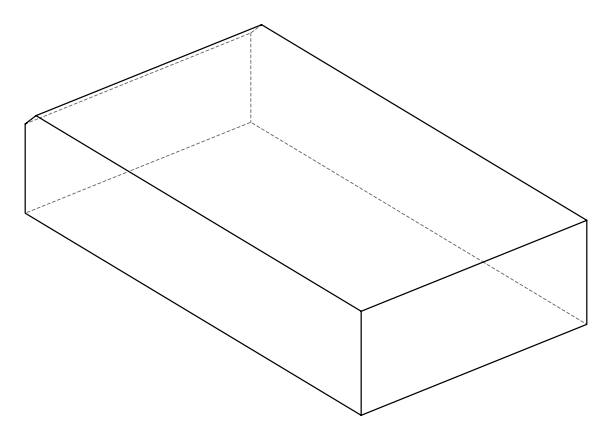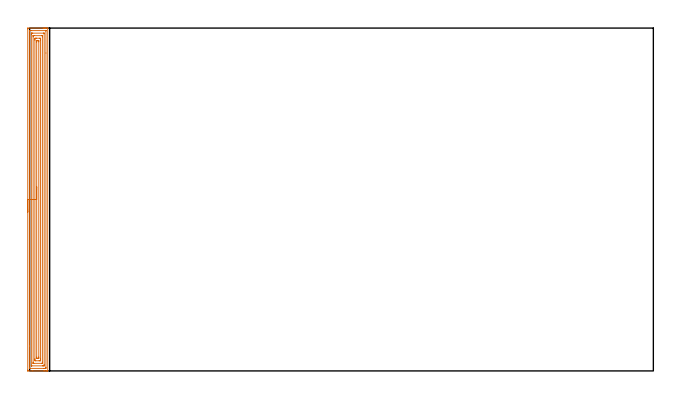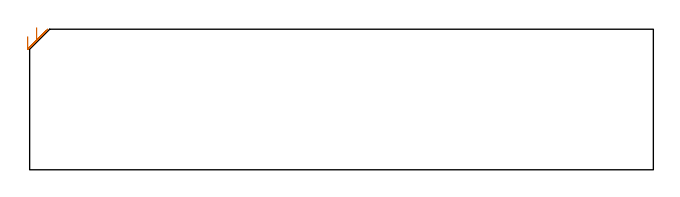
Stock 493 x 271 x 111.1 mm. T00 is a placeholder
(PLAN: 1 operations, 0 tool changes, 13.3 min)
(1 AREA_MILL | FG_CHAMFER_SURFACE | UGT0205_001 | 13.29 min | 33823 mm3)
(TOOL UGT0205_001 | Chamfer Mill 20 x 3 x 45 deg. | D20 FL50 Z2)
(OP 1 AREA_MILL)
G17 G21 G94 G90
T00 M6
G54
G17 G0 G90 X-1.5 Y125.5 S1061 M3
G43 Z121.1 H0
Z105.3
G94 G1 Y125.538 Z104.428 F250.
Y125.652 Z103.564
Y125.841 Z102.712
Y126.103 Z101.88
Y126.437 Z101.074
Y126.84 Z100.3
Y127.308 Z99.564
Y127.84 Z98.872
Y128.429 Z98.229
Y129.072 Z97.64
Y129.764 Z97.108
Y130.5 Z96.64
Y131.274 Z96.237
Y132.08 Z95.903
Y132.912 Z95.641
Y133.764 Z95.452
Y134.628 Z95.338
Y135.5 Z95.3
Y270.383
X-1.495 Y270.85 Z95.303
X-1.492 Y270.99 Z95.306
X-1.348 Y271. Z95.449
X10.63 Z107.425
X11.237 Z108.032
X11.782 Z108.578
X12.117 Z108.913
X12.661 Z109.457
X12.996 Z109.791
X13.977 Z110.777
X14.294 Y270.99 Z111.093
X14.3 Y270.83 Z111.1
Y0.17
X14.294 Y0.01 Z111.093
X13.977 Y0. Z110.776
X13.667 Z110.466
X12.996 Z109.791
X11.782 Z108.578
X11.237 Z108.032
X2.473 Z99.27
X-1.287 Z95.511
X-1.349 Y0.001 Z95.448
X-1.492 Y0.01 Z95.306
X-1.499 Y0.153 Z95.299
X-1.5 Y0.617 Z95.3
Y135.5
X-0.086 Z96.714
X-0.085 Y268.484 Z96.715
X-0.084 Y268.597 Z96.716
X-0.079 Y268.977 Z96.721
X0.293 Y268.993 Z97.093
X0.683 Y268.998 Z97.483
X1.166 Y269. Z97.966
X1.563 Z98.363
X12.599 Z109.399
X12.801 Y268.998 Z109.601
X12.832 Y268.996 Z109.632
X12.864 Y268.99 Z109.664
X12.879 Y268.985 Z109.679
X12.88 Y268.96 Z109.68
X12.885 Y268.71 Z109.685
X12.886 Y251.29 Z109.686
X12.885 Y2.516 Z109.685
X12.884 Y2.403 Z109.684
X12.879 Y2.023 Z109.679
X12.507 Y2.007 Z109.307
X12.117 Y2.002 Z108.917
X11.634 Y2. Z108.434
X11.237 Z108.037
X0.201 Z97.001
X-0.001 Y2.002 Z96.799
X-0.032 Y2.004 Z96.768
X-0.064 Y2.01 Z96.736
X-0.079 Y2.015 Z96.721
X-0.08 Y2.04 Z96.72
X-0.085 Y2.29 Z96.715
X-0.086 Y19.724 Z96.714
Y135.5
X1.328 Z98.128
X1.329 Y266.155 Z98.129
X1.331 Y266.81 Z98.131
X1.333 Y266.929 Z98.133
X1.335 Y266.98 Z98.135
X1.384 Y266.992 Z98.184
X1.563 Y266.995 Z98.363
X2.255 Y267. Z99.055
X2.442 Z99.242
X11.051 Y266.999 Z107.851
X11.237 Y266.996 Z108.037
X11.424 Y266.99 Z108.224
X11.465 Y266.986 Z108.265
X11.467 Y266.952 Z108.267
X11.47 Y266.889 Z108.27
X11.471 Y266.81 Z108.271
Y266.572
Y4.846
X11.469 Y4.19 Z108.269
X11.467 Y4.071 Z108.267
X11.465 Y4.02 Z108.265
X11.416 Y4.008 Z108.216
X11.237 Y4.005 Z108.037
X10.545 Y4. Z107.345
X10.358 Z107.158
X1.749 Y4.001 Z98.549
X1.563 Y4.004 Z98.363
X1.376 Y4.01 Z98.176
X1.335 Y4.014 Z98.135
X1.333 Y4.048 Z98.133
X1.33 Y4.111 Z98.13
X1.329 Y4.19 Z98.129
Y4.428
X1.328 Y135.5 Z98.128
X2.743 Z99.543
Y264.13
X2.744 Y264.717 Z99.544
X2.747 Y264.914 Z99.547
X2.749 Y264.978 Z99.549
X2.788 Y264.99 Z99.588
X2.894 Y264.994 Z99.694
X3.322 Y265. Z100.122
X3.345 Z100.145
X9.502 Z106.302
X9.907 Y264.996 Z106.707
X10.008 Y264.992 Z106.808
X10.051 Y264.988 Z106.851
X10.053 Y264.954 Z106.853
X10.055 Y264.865 Z106.855
X10.057 Y264.436 Z106.857
Y264.13
Y6.87
X10.056 Y6.283 Z106.856
X10.053 Y6.086 Z106.853
X10.051 Y6.022 Z106.851
X10.012 Y6.01 Z106.812
X9.906 Y6.006 Z106.706
X9.478 Y6. Z106.278
X9.455 Z106.255
X3.299 Z100.099
X2.893 Y6.004 Z99.693
X2.792 Y6.008 Z99.592
X2.749 Y6.012 Z99.549
X2.747 Y6.046 Z99.547
X2.745 Y6.135 Z99.545
X2.743 Y6.564 Z99.543
Y6.87
Y135.5
X4.157 Z100.957
Y261.45
X4.158 Y262.344 Z100.958
X4.16 Y262.386 Z100.96
X4.201 Y262.99 Z101.001
X4.438 Y262.997 Z101.238
X5.081 Y263. Z101.881
X5.314 Z102.114
X7.954 Y262.999 Z104.754
X8.599 Y262.99 Z105.399
X8.64 Y262.344 Z105.44
X8.642 Y262.3 Z105.442
X8.643 Y261.45 Z105.443
Y9.55
X8.641 Y8.656 Z105.441
X8.64 Y8.614 Z105.44
X8.599 Y8.01 Z105.399
X8.362 Y8.003 Z105.162
X7.719 Y8. Z104.519
X7.486 Z104.286
X4.846 Y8.001 Z101.646
X4.201 Y8.01 Z101.001
X4.16 Y8.656 Z100.96
X4.158 Y8.7 Z100.958
X4.157 Y9.55 Z100.957
Y135.5
X5.571 Z102.371
Y260.059
X5.573 Y260.557 Z102.373
X5.577 Y260.946 Z102.377
X5.585 Y260.99 Z102.385
X5.634 Y260.995 Z102.434
X5.742 Y260.998 Z102.542
X6.985 Y261. Z103.785
X7.101 Y260.999 Z103.901
X7.179 Y260.995 Z103.979
X7.218 Y260.99 Z104.018
X7.222 Y260.951 Z104.022
X7.227 Y260.557 Z104.027
X7.229 Y260.162 Z104.029
Y10.941
X7.227 Y10.443 Z104.027
X7.223 Y10.054 Z104.023
X7.216 Y10.01 Z104.016
X7.166 Y10.005 Z103.966
X7.058 Y10.002 Z103.858
X5.815 Y10. Z102.615
X5.699 Y10.001 Z102.499
X5.622 Y10.005 Z102.422
X5.582 Y10.01 Z102.382
X5.578 Y10.049 Z102.378
X5.573 Y10.443 Z102.373
X5.571 Y10.838 Z102.371
Y135.5
Y136.372 Z102.409
Y137.236 Z102.523
Y138.088 Z102.712
Y138.92 Z102.974
Y139.726 Z103.308
Y140.5 Z103.711
Y141.236 Z104.18
Y141.928 Z104.711
Y142.571 Z105.3
Y143.16 Z105.943
Y143.692 Z106.635
Y144.16 Z107.371
Y144.563 Z108.145
Y144.897 Z108.951
Y145.159 Z109.783
Y145.348 Z110.635
Y145.462 Z111.5
Y145.5 Z112.371
G0 Z121.1
M5
M2
